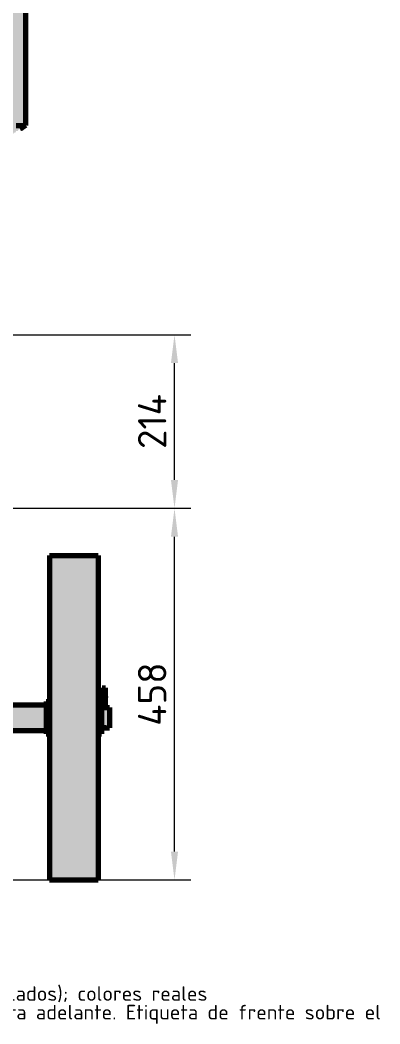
# Model space of a CAD drawing. Header units: millimetres. Extents: x 0 to 2382, y 0 to 420.
# Drawn here: x 2199.5 to 2243.8, y 211.3 to 335 of the extents above; entities that cross this region are included whole.
import ezdxf
from ezdxf.enums import TextEntityAlignment as Align

# ---------------------------------------------------------------- set-up
doc = ezdxf.new("R2010")
doc.units = ezdxf.units.MM
for name, color, linetype, lineweight in [('01-VISIBLE', 7, 'CONTINUOUS', 70), ('04-COTA', 3, 'CONTINUOUS', 18), ('06-TEXTO', 7, 'CONTINUOUS', 25), ('13-GRAFICA', 30, 'CONTINUOUS', 18)]:
    doc.layers.add(name, color=color, linetype=linetype, lineweight=lineweight)
doc.styles.add('ISO3098', font='isocpeur.ttf')
doc.dimstyles.new('FLAMA-IRAM', dxfattribs={"dimtxt": 3.5, "dimasz": 3.5, "dimexe": 2, "dimexo": 1.5, "dimgap": 1, "dimtad": 1, "dimdec": 1, "dimtxsty": 'ISO3098', "dimblk": 'IRAM_FLECHA', "dimblk1": 'IRAM_FLECHA', "dimblk2": 'IRAM_FLECHA', "dimcen": 2.5, "dimclrd": 256, "dimclre": 256, "dimclrt": 256, "dimazin": 3, "dimtfac": 1, "dimtmove": 0, "dimatfit": 3, "dimlwd": 18, "dimlwe": 18})

# ---------------------------------------------------------------- blocks, each defined once
blk = doc.blocks.new('IRAM_FLECHA')
blk.add_solid([(0, 0), (-1, 0.125), (-1, -0.125)])

msp = doc.modelspace()

# ---------------------------------------------------------------- hatches: boundary and pattern name
at = {"layer": '13-GRAFICA', "true_color": 0xb21820}
h = msp.add_hatch(color=7, dxfattribs=at)
h.dxf.hatch_style = 1
h.paths.add_polyline_path([(2155.9, 321.9), (2155.9, 355.8), (2156, 355.8), (2156, 356.5), (2156.1, 356.5), (2156.1, 357.3), (2156.2, 357.3), (2156.2, 357.6), (2156.3, 357.6), (2156.4, 358.1), (2156.5, 358.1), (2156.5, 358.3), (2156.6, 358.3), (2156.6, 358.6), (2156.7, 358.6), (2156.7, 358.8), (2156.8, 358.8), (2156.8, 359), (2156.9, 359), (2157, 359.5), (2157.1, 359.5), (2157.2, 359.8), (2157.5, 360), (2157.5, 360.2), (2157.7, 360.3), (2157.7, 360.5), (2158, 360.7), (2158, 360.9), (2158.2, 361), (2158.2, 361.2), (2158.3, 361.2), (2158.6, 361.6), (2158.8, 361.6), (2159.4, 362.3), (2159.6, 362.3), (2160.1, 362.9), (2160.7, 363.1), (2160.8, 363.3), (2161, 363.3), (2161, 363.4), (2161.2, 363.4), (2161.2, 363.5), (2161.8, 363.7), (2161.9, 363.9), (2162.1, 363.9), (2162.1, 364), (2162.3, 364), (2162.3, 364.1), (2162.7, 364.1), (2162.7, 364.2), (2163, 364.2), (2163, 364.3), (2163.3, 364.3), (2163.3, 364.4), (2163.6, 364.4), (2163.6, 364.5), (2164, 364.5), (2164, 364.6), (2164.3, 364.6), (2164.3, 364.7), (2164.6, 364.7), (2164.6, 364.8), (2165.6, 364.8), (2165.6, 364.9), (2166.6, 364.9), (2166.6, 365), (2189.4, 365), (2189.4, 364.9), (2191.4, 364.8), (2191.4, 364.7), (2191.7, 364.7), (2191.7, 364.6), (2192, 364.6), (2192, 364.5), (2192.4, 364.5), (2192.4, 364.4), (2192.7, 364.4), (2192.7, 364.3), (2193, 364.3), (2193, 364.2), (2193.3, 364.2), (2193.3, 364.1), (2193.7, 364.1), (2193.7, 364), (2194.1, 363.9), (2194.2, 363.7), (2194.4, 363.7), (2194.4, 363.6), (2194.6, 363.6), (2194.6, 363.5), (2195.2, 363.3), (2195.3, 363.1), (2195.9, 362.9), (2196.4, 362.3), (2196.6, 362.3), (2197.2, 361.6), (2197.4, 361.6), (2197.4, 361.5), (2197.8, 361.2), (2197.8, 361), (2198, 360.9), (2198, 360.7), (2198.3, 360.5), (2198.3, 360.3), (2198.5, 360.2), (2198.5, 360), (2198.6, 360), (2198.6, 359.9), (2198.8, 359.8), (2198.8, 359.6), (2199, 359.5), (2199.1, 359), (2199.2, 359), (2199.2, 358.8), (2199.3, 358.8), (2199.3, 358.6), (2199.4, 358.6), (2199.4, 358.3), (2199.5, 358.3), (2199.6, 357.8), (2199.7, 357.8), (2199.8, 357.3), (2199.9, 357.3), (2199.9, 356.5), (2200, 356.5), (2200, 355.8), (2200.1, 355.8), (2200.1, 321.9), (2199.9, 321.9), (2199.8, 321.7), (2199.6, 321.7), (2199.5, 321.5), (2199.3, 321.5), (2199.2, 321.3), (2199, 321.3), (2198.9, 321.1), (2198.7, 321.1), (2198.6, 320.9), (2198.4, 320.9), (2198.3, 320.7), (2198.1, 320.7), (2198.1, 320.6), (2197.9, 320.5), (2197.9, 314.5), (2197.5, 314.5), (2197.5, 321.1), (2197.6, 321.1), (2197.6, 355.5), (2197.5, 355.5), (2197.4, 356.8), (2197.3, 356.8), (2197.3, 357), (2197.2, 357), (2197.2, 357.3), (2197.1, 357.3), (2197.1, 357.5), (2197, 357.5), (2197, 357.8), (2196.9, 357.8), (2196.7, 358.4), (2196.5, 358.5), (2196.5, 358.7), (2196.4, 358.7), (2196.4, 358.8), (2196.2, 358.9), (2196.2, 359.1), (2195.9, 359.3), (2195.9, 359.5), (2195.8, 359.5), (2195.3, 360.1), (2195.1, 360.1), (2194.6, 360.7), (2194.4, 360.7), (2194.3, 360.9), (2194.1, 360.9), (2194.1, 361), (2193.5, 361.2), (2193.4, 361.4), (2193.2, 361.4), (2193.2, 361.5), (2193, 361.5), (2193, 361.6), (2192.8, 361.6), (2192.8, 361.7), (2192.6, 361.7), (2192.6, 361.8), (2192.2, 361.8), (2192.2, 361.9), (2191.9, 361.9), (2191.9, 362), (2191.6, 362), (2191.6, 362.1), (2191.2, 362.1), (2191.2, 362.2), (2190.9, 362.2), (2190.9, 362.3), (2189, 362.4), (2189, 362.5), (2167, 362.5), (2167, 362.4), (2165.1, 362.3), (2165.1, 362.2), (2164.4, 362.1), (2164.4, 362), (2164.1, 362), (2164.1, 361.9), (2163.8, 361.9), (2163.8, 361.8), (2163.4, 361.8), (2163.4, 361.7), (2163.2, 361.7), (2163.2, 361.6), (2162.6, 361.4), (2162.5, 361.2), (2162.3, 361.2), (2162.3, 361.1), (2161.7, 360.9), (2161.7, 360.8), (2161.4, 360.7), (2160.9, 360.1), (2160.7, 360.1), (2160.7, 360), (2160.1, 359.5), (2160.1, 359.3), (2159.8, 359.1), (2159.8, 358.9), (2159.5, 358.7), (2159.5, 358.5), (2159.3, 358.4), (2159.3, 358.2), (2159.2, 358.2), (2159.2, 358), (2159.1, 358), (2159.1, 357.8), (2159, 357.8), (2159, 357.5), (2158.9, 357.5), (2158.9, 357.3), (2158.8, 357.3), (2158.8, 357), (2158.7, 357), (2158.7, 356.8), (2158.6, 356.8), (2158.5, 355.5), (2158.4, 355.5), (2158.4, 321.1), (2158.5, 321.1), (2158.5, 314.5), (2158.1, 314.5), (2158.1, 320.5), (2158, 320.5), (2157.9, 320.7), (2157.7, 320.7), (2157.6, 320.9), (2157.4, 320.9), (2157.3, 321.1), (2157.1, 321.1), (2157, 321.3), (2156.8, 321.3), (2156.7, 321.5), (2156.5, 321.5), (2156.4, 321.7), (2156.2, 321.7), (2156.1, 321.9)])
at = {"layer": '13-GRAFICA', "true_color": 0x202020}
h = msp.add_hatch(color=7, dxfattribs=at)
h.dxf.hatch_style = 1
h.paths.add_polyline_path([(2203.1, 229), (2203.1, 269), (2209.1, 269), (2209.1, 229)])
at = {"layer": '13-GRAFICA', "true_color": 0xb21820}
h = msp.add_hatch(color=7, dxfattribs=at)
h.dxf.hatch_style = 1
h.paths.add_polyline_path([(2210, 250.3), (2209.6, 250.3), (2209.6, 252.7), (2210, 252.7)])
h = msp.add_hatch(color=7, dxfattribs=at)
h.dxf.hatch_style = 1
h.paths.add_polyline_path([(2153.3, 247.4), (2153.3, 250.6), (2202.7, 250.6), (2202.7, 247.4)])
at = {"layer": '13-GRAFICA', "true_color": 0x787a80}
h = msp.add_hatch(color=7, dxfattribs=at)
h.dxf.hatch_style = 1
h.paths.add_polyline_path([(2203.1, 251), (2203.1, 247), (2202.7, 247), (2202.7, 251)])
h = msp.add_hatch(color=7, dxfattribs=at)
h.dxf.hatch_style = 1
h.paths.add_polyline_path([(2209.5, 251), (2209.5, 247), (2209.1, 247), (2209.1, 251)])
h = msp.add_hatch(color=7, dxfattribs=at)
h.dxf.hatch_style = 1
h.paths.add_polyline_path([(2209.5, 250.3), (2210.5, 250.3), (2210.5, 247.7), (2209.5, 247.7)])

# ---------------------------------------------------------------- linework, layer by layer
at = {"layer": '01-VISIBLE'}
for p, q in [((2200.14, 345.462), (2200.14, 322)), ((2203.1, 269), (2209.1, 269)), ((2209.6, 251.55), (2209.6, 252.67)), ((2210, 251.55), (2210, 252.67)), ((2153.3, 250.588), (2202.7, 250.588)), ((2202.7, 251), (2203.1, 251)), ((2209.1, 251), (2209.5, 251)), ((2209.5, 250.27), (2209.57, 250.27)), ((2209.6, 250.265), (2209.6, 250.59)), ((2210, 250.265), (2210, 250.59)), ((2210.03, 250.27), (2210.5, 250.27)), ((2209.5, 247.73), (2209.57, 247.73)), ((2210.03, 247.73), (2210.5, 247.73)), ((2153.3, 247.412), (2202.7, 247.412)), ((2202.7, 247), (2203.1, 247)), ((2209.1, 247), (2209.5, 247)), ((2203.1, 229), (2209.1, 229))]:
    msp.add_line(p, q, dxfattribs=at)
for points in [[(2198.996, 322), (2199.048, 322), (2199.1, 322), (2199.152, 322), (2199.204, 322), (2199.256, 322), (2199.308, 322), (2199.36, 322), (2199.412, 322), (2199.464, 322), (2199.516, 322), (2199.568, 322), (2199.62, 322), (2199.672, 322), (2199.724, 322), (2199.776, 322), (2199.828, 322), (2199.88, 322), (2199.932, 322), (2199.984, 322), (2200.036, 322), (2200.088, 322), (2200.14, 322)], [(2200.14, 322), (2200.098, 321.972), (2200.056, 321.943), (2200.014, 321.915), (2199.972, 321.887), (2199.931, 321.858), (2199.889, 321.83), (2199.847, 321.802), (2199.805, 321.774), (2199.763, 321.745), (2199.721, 321.717), (2199.679, 321.689), (2199.637, 321.66), (2199.595, 321.632), (2199.554, 321.604), (2199.512, 321.575), (2199.47, 321.547)], [(2203.1, 269), (2203.1, 268.9), (2203.1, 268.8), (2203.1, 268.7), (2203.1, 268.6), (2203.1, 268.5), (2203.1, 268.4), (2203.1, 268.3), (2203.1, 268.2), (2203.1, 268.1), (2203.1, 268), (2203.1, 267.9), (2203.1, 267.8), (2203.1, 267.7), (2203.1, 267.6), (2203.1, 267.5), (2203.1, 267.4), (2203.1, 267.3), (2203.1, 267.2), (2203.1, 267.1), (2203.1, 267), (2203.1, 266.9), (2203.1, 266.8), (2203.1, 266.7), (2203.1, 266.6), (2203.1, 266.5), (2203.1, 266.4), (2203.1, 266.3), (2203.1, 266.2), (2203.1, 266.1), (2203.1, 266), (2203.1, 265.9), (2203.1, 265.8), (2203.1, 265.7), (2203.1, 265.6), (2203.1, 265.5), (2203.1, 265.4), (2203.1, 265.3), (2203.1, 265.2), (2203.1, 265.1), (2203.1, 265), (2203.1, 264.9), (2203.1, 264.8), (2203.1, 264.7), (2203.1, 264.6), (2203.1, 264.5), (2203.1, 264.4), (2203.1, 264.3), (2203.1, 264.2), (2203.1, 264.1), (2203.1, 264), (2203.1, 263.9), (2203.1, 263.8), (2203.1, 263.7), (2203.1, 263.6), (2203.1, 263.5), (2203.1, 263.4), (2203.1, 263.3), (2203.1, 263.2), (2203.1, 263.1), (2203.1, 263), (2203.1, 262.9), (2203.1, 262.8), (2203.1, 262.7), (2203.1, 262.6), (2203.1, 262.5), (2203.1, 262.4), (2203.1, 262.3), (2203.1, 262.2), (2203.1, 262.1), (2203.1, 262), (2203.1, 261.9), (2203.1, 261.8), (2203.1, 261.7), (2203.1, 261.6), (2203.1, 261.5), (2203.1, 261.4), (2203.1, 261.3), (2203.1, 261.2), (2203.1, 261.1), (2203.1, 261), (2203.1, 260.9), (2203.1, 260.8), (2203.1, 260.7), (2203.1, 260.6), (2203.1, 260.5), (2203.1, 260.4), (2203.1, 260.3), (2203.1, 260.2), (2203.1, 260.1), (2203.1, 260), (2203.1, 259.9), (2203.1, 259.8), (2203.1, 259.7), (2203.1, 259.6), (2203.1, 259.5), (2203.1, 259.4), (2203.1, 259.3), (2203.1, 259.2), (2203.1, 259.1), (2203.1, 259), (2203.1, 258.9), (2203.1, 258.8), (2203.1, 258.7), (2203.1, 258.6), (2203.1, 258.5), (2203.1, 258.4), (2203.1, 258.3), (2203.1, 258.2), (2203.1, 258.1), (2203.1, 258), (2203.1, 257.9), (2203.1, 257.8), (2203.1, 257.7), (2203.1, 257.6), (2203.1, 257.5), (2203.1, 257.4), (2203.1, 257.3), (2203.1, 257.2), (2203.1, 257.1), (2203.1, 257), (2203.1, 256.9), (2203.1, 256.8), (2203.1, 256.7), (2203.1, 256.6), (2203.1, 256.5), (2203.1, 256.4), (2203.1, 256.3), (2203.1, 256.2), (2203.1, 256.1), (2203.1, 256), (2203.1, 255.9), (2203.1, 255.8), (2203.1, 255.7), (2203.1, 255.6), (2203.1, 255.5), (2203.1, 255.4), (2203.1, 255.3), (2203.1, 255.2), (2203.1, 255.1), (2203.1, 255), (2203.1, 254.9), (2203.1, 254.8), (2203.1, 254.7), (2203.1, 254.6), (2203.1, 254.5), (2203.1, 254.4), (2203.1, 254.3), (2203.1, 254.2), (2203.1, 254.1), (2203.1, 254), (2203.1, 253.9), (2203.1, 253.8), (2203.1, 253.7), (2203.1, 253.6), (2203.1, 253.5), (2203.1, 253.4), (2203.1, 253.3), (2203.1, 253.2), (2203.1, 253.1), (2203.1, 253), (2203.1, 252.9), (2203.1, 252.8), (2203.1, 252.7), (2203.1, 252.6), (2203.1, 252.5), (2203.1, 252.4), (2203.1, 252.3), (2203.1, 252.2), (2203.1, 252.1), (2203.1, 252), (2203.1, 251.9), (2203.1, 251.8), (2203.1, 251.7), (2203.1, 251.6), (2203.1, 251.5), (2203.1, 251.4), (2203.1, 251.3), (2203.1, 251.2), (2203.1, 251.1), (2203.1, 251), (2203.1, 250.9), (2203.1, 250.8), (2203.1, 250.7), (2203.1, 250.6), (2203.1, 250.5), (2203.1, 250.4), (2203.1, 250.3), (2203.1, 250.2), (2203.1, 250.1), (2203.1, 250), (2203.1, 249.9), (2203.1, 249.8), (2203.1, 249.7), (2203.1, 249.6), (2203.1, 249.5), (2203.1, 249.4), (2203.1, 249.3), (2203.1, 249.2), (2203.1, 249.1), (2203.1, 249), (2203.1, 248.9), (2203.1, 248.8), (2203.1, 248.7), (2203.1, 248.6), (2203.1, 248.5), (2203.1, 248.4), (2203.1, 248.3), (2203.1, 248.2), (2203.1, 248.1), (2203.1, 248), (2203.1, 247.9), (2203.1, 247.8), (2203.1, 247.7), (2203.1, 247.6), (2203.1, 247.5), (2203.1, 247.4), (2203.1, 247.3), (2203.1, 247.2), (2203.1, 247.1), (2203.1, 247), (2203.1, 246.9), (2203.1, 246.8), (2203.1, 246.7), (2203.1, 246.6), (2203.1, 246.5), (2203.1, 246.4), (2203.1, 246.3), (2203.1, 246.2), (2203.1, 246.1), (2203.1, 246), (2203.1, 245.9), (2203.1, 245.8), (2203.1, 245.7), (2203.1, 245.6), (2203.1, 245.5), (2203.1, 245.4), (2203.1, 245.3), (2203.1, 245.2), (2203.1, 245.1), (2203.1, 245), (2203.1, 244.9), (2203.1, 244.8), (2203.1, 244.7), (2203.1, 244.6), (2203.1, 244.5), (2203.1, 244.4), (2203.1, 244.3), (2203.1, 244.2), (2203.1, 244.1), (2203.1, 244), (2203.1, 243.9), (2203.1, 243.8), (2203.1, 243.7), (2203.1, 243.6), (2203.1, 243.5), (2203.1, 243.4), (2203.1, 243.3), (2203.1, 243.2), (2203.1, 243.1), (2203.1, 243), (2203.1, 242.9), (2203.1, 242.8), (2203.1, 242.7), (2203.1, 242.6), (2203.1, 242.5), (2203.1, 242.4), (2203.1, 242.3), (2203.1, 242.2), (2203.1, 242.1), (2203.1, 242), (2203.1, 241.9), (2203.1, 241.8), (2203.1, 241.7), (2203.1, 241.6), (2203.1, 241.5), (2203.1, 241.4), (2203.1, 241.3), (2203.1, 241.2), (2203.1, 241.1), (2203.1, 241), (2203.1, 240.9), (2203.1, 240.8), (2203.1, 240.7), (2203.1, 240.6), (2203.1, 240.5), (2203.1, 240.4), (2203.1, 240.3), (2203.1, 240.2), (2203.1, 240.1), (2203.1, 240), (2203.1, 239.9), (2203.1, 239.8), (2203.1, 239.7), (2203.1, 239.6), (2203.1, 239.5), (2203.1, 239.4), (2203.1, 239.3), (2203.1, 239.2), (2203.1, 239.1), (2203.1, 239), (2203.1, 238.9), (2203.1, 238.8), (2203.1, 238.7), (2203.1, 238.6), (2203.1, 238.5), (2203.1, 238.4), (2203.1, 238.3), (2203.1, 238.2), (2203.1, 238.1), (2203.1, 238), (2203.1, 237.9), (2203.1, 237.8), (2203.1, 237.7), (2203.1, 237.6), (2203.1, 237.5), (2203.1, 237.4), (2203.1, 237.3), (2203.1, 237.2), (2203.1, 237.1), (2203.1, 237), (2203.1, 236.9), (2203.1, 236.8), (2203.1, 236.7), (2203.1, 236.6), (2203.1, 236.5), (2203.1, 236.4), (2203.1, 236.3), (2203.1, 236.2), (2203.1, 236.1), (2203.1, 236), (2203.1, 235.9), (2203.1, 235.8), (2203.1, 235.7), (2203.1, 235.6), (2203.1, 235.5), (2203.1, 235.4), (2203.1, 235.3), (2203.1, 235.2), (2203.1, 235.1), (2203.1, 235), (2203.1, 234.9), (2203.1, 234.8), (2203.1, 234.7), (2203.1, 234.6), (2203.1, 234.5), (2203.1, 234.4), (2203.1, 234.3), (2203.1, 234.2), (2203.1, 234.1), (2203.1, 234), (2203.1, 233.9), (2203.1, 233.8), (2203.1, 233.7), (2203.1, 233.6), (2203.1, 233.5), (2203.1, 233.4), (2203.1, 233.3), (2203.1, 233.2), (2203.1, 233.1), (2203.1, 233), (2203.1, 232.9), (2203.1, 232.8), (2203.1, 232.7), (2203.1, 232.6), (2203.1, 232.5), (2203.1, 232.4), (2203.1, 232.3), (2203.1, 232.2), (2203.1, 232.1), (2203.1, 232), (2203.1, 231.9), (2203.1, 231.8), (2203.1, 231.7), (2203.1, 231.6), (2203.1, 231.5), (2203.1, 231.4), (2203.1, 231.3), (2203.1, 231.2), (2203.1, 231.1), (2203.1, 231), (2203.1, 230.9), (2203.1, 230.8), (2203.1, 230.7), (2203.1, 230.6), (2203.1, 230.5), (2203.1, 230.4), (2203.1, 230.3), (2203.1, 230.2), (2203.1, 230.1), (2203.1, 230), (2203.1, 229.9), (2203.1, 229.8), (2203.1, 229.7), (2203.1, 229.6), (2203.1, 229.5), (2203.1, 229.4), (2203.1, 229.3), (2203.1, 229.2), (2203.1, 229.1), (2203.1, 229)], [(2209.1, 269), (2209.1, 268.9), (2209.1, 268.8), (2209.1, 268.7), (2209.1, 268.6), (2209.1, 268.5), (2209.1, 268.4), (2209.1, 268.3), (2209.1, 268.2), (2209.1, 268.1), (2209.1, 268), (2209.1, 267.9), (2209.1, 267.8), (2209.1, 267.7), (2209.1, 267.6), (2209.1, 267.5), (2209.1, 267.4), (2209.1, 267.3), (2209.1, 267.2), (2209.1, 267.1), (2209.1, 267), (2209.1, 266.9), (2209.1, 266.8), (2209.1, 266.7), (2209.1, 266.6), (2209.1, 266.5), (2209.1, 266.4), (2209.1, 266.3), (2209.1, 266.2), (2209.1, 266.1), (2209.1, 266), (2209.1, 265.9), (2209.1, 265.8), (2209.1, 265.7), (2209.1, 265.6), (2209.1, 265.5), (2209.1, 265.4), (2209.1, 265.3), (2209.1, 265.2), (2209.1, 265.1), (2209.1, 265), (2209.1, 264.9), (2209.1, 264.8), (2209.1, 264.7), (2209.1, 264.6), (2209.1, 264.5), (2209.1, 264.4), (2209.1, 264.3), (2209.1, 264.2), (2209.1, 264.1), (2209.1, 264), (2209.1, 263.9), (2209.1, 263.8), (2209.1, 263.7), (2209.1, 263.6), (2209.1, 263.5), (2209.1, 263.4), (2209.1, 263.3), (2209.1, 263.2), (2209.1, 263.1), (2209.1, 263), (2209.1, 262.9), (2209.1, 262.8), (2209.1, 262.7), (2209.1, 262.6), (2209.1, 262.5), (2209.1, 262.4), (2209.1, 262.3), (2209.1, 262.2), (2209.1, 262.1), (2209.1, 262), (2209.1, 261.9), (2209.1, 261.8), (2209.1, 261.7), (2209.1, 261.6), (2209.1, 261.5), (2209.1, 261.4), (2209.1, 261.3), (2209.1, 261.2), (2209.1, 261.1), (2209.1, 261), (2209.1, 260.9), (2209.1, 260.8), (2209.1, 260.7), (2209.1, 260.6), (2209.1, 260.5), (2209.1, 260.4), (2209.1, 260.3), (2209.1, 260.2), (2209.1, 260.1), (2209.1, 260), (2209.1, 259.9), (2209.1, 259.8), (2209.1, 259.7), (2209.1, 259.6), (2209.1, 259.5), (2209.1, 259.4), (2209.1, 259.3), (2209.1, 259.2), (2209.1, 259.1), (2209.1, 259), (2209.1, 258.9), (2209.1, 258.8), (2209.1, 258.7), (2209.1, 258.6), (2209.1, 258.5), (2209.1, 258.4), (2209.1, 258.3), (2209.1, 258.2), (2209.1, 258.1), (2209.1, 258), (2209.1, 257.9), (2209.1, 257.8), (2209.1, 257.7), (2209.1, 257.6), (2209.1, 257.5), (2209.1, 257.4), (2209.1, 257.3), (2209.1, 257.2), (2209.1, 257.1), (2209.1, 257), (2209.1, 256.9), (2209.1, 256.8), (2209.1, 256.7), (2209.1, 256.6), (2209.1, 256.5), (2209.1, 256.4), (2209.1, 256.3), (2209.1, 256.2), (2209.1, 256.1), (2209.1, 256), (2209.1, 255.9), (2209.1, 255.8), (2209.1, 255.7), (2209.1, 255.6), (2209.1, 255.5), (2209.1, 255.4), (2209.1, 255.3), (2209.1, 255.2), (2209.1, 255.1), (2209.1, 255), (2209.1, 254.9), (2209.1, 254.8), (2209.1, 254.7), (2209.1, 254.6), (2209.1, 254.5), (2209.1, 254.4), (2209.1, 254.3), (2209.1, 254.2), (2209.1, 254.1), (2209.1, 254), (2209.1, 253.9), (2209.1, 253.8), (2209.1, 253.7), (2209.1, 253.6), (2209.1, 253.5), (2209.1, 253.4), (2209.1, 253.3), (2209.1, 253.2), (2209.1, 253.1), (2209.1, 253), (2209.1, 252.9), (2209.1, 252.8), (2209.1, 252.7), (2209.1, 252.6), (2209.1, 252.5), (2209.1, 252.4), (2209.1, 252.3), (2209.1, 252.2), (2209.1, 252.1), (2209.1, 252), (2209.1, 251.9), (2209.1, 251.8), (2209.1, 251.7), (2209.1, 251.6), (2209.1, 251.5), (2209.1, 251.4), (2209.1, 251.3), (2209.1, 251.2), (2209.1, 251.1), (2209.1, 251), (2209.1, 250.9), (2209.1, 250.8), (2209.1, 250.7), (2209.1, 250.6), (2209.1, 250.5), (2209.1, 250.4), (2209.1, 250.3), (2209.1, 250.2), (2209.1, 250.1), (2209.1, 250), (2209.1, 249.9), (2209.1, 249.8), (2209.1, 249.7), (2209.1, 249.6), (2209.1, 249.5), (2209.1, 249.4), (2209.1, 249.3), (2209.1, 249.2), (2209.1, 249.1), (2209.1, 249), (2209.1, 248.9), (2209.1, 248.8), (2209.1, 248.7), (2209.1, 248.6), (2209.1, 248.5), (2209.1, 248.4), (2209.1, 248.3), (2209.1, 248.2), (2209.1, 248.1), (2209.1, 248), (2209.1, 247.9), (2209.1, 247.8), (2209.1, 247.7), (2209.1, 247.6), (2209.1, 247.5), (2209.1, 247.4), (2209.1, 247.3), (2209.1, 247.2), (2209.1, 247.1), (2209.1, 247), (2209.1, 246.9), (2209.1, 246.8), (2209.1, 246.7), (2209.1, 246.6), (2209.1, 246.5), (2209.1, 246.4), (2209.1, 246.3), (2209.1, 246.2), (2209.1, 246.1), (2209.1, 246), (2209.1, 245.9), (2209.1, 245.8), (2209.1, 245.7), (2209.1, 245.6), (2209.1, 245.5), (2209.1, 245.4), (2209.1, 245.3), (2209.1, 245.2), (2209.1, 245.1), (2209.1, 245), (2209.1, 244.9), (2209.1, 244.8), (2209.1, 244.7), (2209.1, 244.6), (2209.1, 244.5), (2209.1, 244.4), (2209.1, 244.3), (2209.1, 244.2), (2209.1, 244.1), (2209.1, 244), (2209.1, 243.9), (2209.1, 243.8), (2209.1, 243.7), (2209.1, 243.6), (2209.1, 243.5), (2209.1, 243.4), (2209.1, 243.3), (2209.1, 243.2), (2209.1, 243.1), (2209.1, 243), (2209.1, 242.9), (2209.1, 242.8), (2209.1, 242.7), (2209.1, 242.6), (2209.1, 242.5), (2209.1, 242.4), (2209.1, 242.3), (2209.1, 242.2), (2209.1, 242.1), (2209.1, 242), (2209.1, 241.9), (2209.1, 241.8), (2209.1, 241.7), (2209.1, 241.6), (2209.1, 241.5), (2209.1, 241.4), (2209.1, 241.3), (2209.1, 241.2), (2209.1, 241.1), (2209.1, 241), (2209.1, 240.9), (2209.1, 240.8), (2209.1, 240.7), (2209.1, 240.6), (2209.1, 240.5), (2209.1, 240.4), (2209.1, 240.3), (2209.1, 240.2), (2209.1, 240.1), (2209.1, 240), (2209.1, 239.9), (2209.1, 239.8), (2209.1, 239.7), (2209.1, 239.6), (2209.1, 239.5), (2209.1, 239.4), (2209.1, 239.3), (2209.1, 239.2), (2209.1, 239.1), (2209.1, 239), (2209.1, 238.9), (2209.1, 238.8), (2209.1, 238.7), (2209.1, 238.6), (2209.1, 238.5), (2209.1, 238.4), (2209.1, 238.3), (2209.1, 238.2), (2209.1, 238.1), (2209.1, 238), (2209.1, 237.9), (2209.1, 237.8), (2209.1, 237.7), (2209.1, 237.6), (2209.1, 237.5), (2209.1, 237.4), (2209.1, 237.3), (2209.1, 237.2), (2209.1, 237.1), (2209.1, 237), (2209.1, 236.9), (2209.1, 236.8), (2209.1, 236.7), (2209.1, 236.6), (2209.1, 236.5), (2209.1, 236.4), (2209.1, 236.3), (2209.1, 236.2), (2209.1, 236.1), (2209.1, 236), (2209.1, 235.9), (2209.1, 235.8), (2209.1, 235.7), (2209.1, 235.6), (2209.1, 235.5), (2209.1, 235.4), (2209.1, 235.3), (2209.1, 235.2), (2209.1, 235.1), (2209.1, 235), (2209.1, 234.9), (2209.1, 234.8), (2209.1, 234.7), (2209.1, 234.6), (2209.1, 234.5), (2209.1, 234.4), (2209.1, 234.3), (2209.1, 234.2), (2209.1, 234.1), (2209.1, 234), (2209.1, 233.9), (2209.1, 233.8), (2209.1, 233.7), (2209.1, 233.6), (2209.1, 233.5), (2209.1, 233.4), (2209.1, 233.3), (2209.1, 233.2), (2209.1, 233.1), (2209.1, 233), (2209.1, 232.9), (2209.1, 232.8), (2209.1, 232.7), (2209.1, 232.6), (2209.1, 232.5), (2209.1, 232.4), (2209.1, 232.3), (2209.1, 232.2), (2209.1, 232.1), (2209.1, 232), (2209.1, 231.9), (2209.1, 231.8), (2209.1, 231.7), (2209.1, 231.6), (2209.1, 231.5), (2209.1, 231.4), (2209.1, 231.3), (2209.1, 231.2), (2209.1, 231.1), (2209.1, 231), (2209.1, 230.9), (2209.1, 230.8), (2209.1, 230.7), (2209.1, 230.6), (2209.1, 230.5), (2209.1, 230.4), (2209.1, 230.3), (2209.1, 230.2), (2209.1, 230.1), (2209.1, 230), (2209.1, 229.9), (2209.1, 229.8), (2209.1, 229.7), (2209.1, 229.6), (2209.1, 229.5), (2209.1, 229.4), (2209.1, 229.3), (2209.1, 229.2), (2209.1, 229.1), (2209.1, 229)], [(2209.6, 252.67), (2209.65, 252.67), (2209.7, 252.67), (2209.75, 252.67), (2209.8, 252.67), (2209.85, 252.67), (2209.9, 252.67), (2209.95, 252.67), (2210, 252.67)], [(2209.6, 251.55), (2209.607, 251.598), (2209.628, 251.643), (2209.662, 251.678), (2209.704, 251.702), (2209.751, 251.715), (2209.8, 251.72)], [(2210, 251.55), (2209.994, 251.497), (2209.978, 251.447), (2209.954, 251.399), (2209.926, 251.355), (2209.891, 251.314), (2209.85, 251.281), (2209.8, 251.266), (2209.75, 251.281), (2209.709, 251.314), (2209.674, 251.355), (2209.646, 251.399), (2209.622, 251.447), (2209.606, 251.497), (2209.6, 251.55)], [(2209.6, 251.55), (2209.601, 251.527), (2209.605, 251.504), (2209.61, 251.482), (2209.617, 251.46), (2209.626, 251.439), (2209.636, 251.418)], [(2209.6, 251.55), (2209.6, 251.499), (2209.6, 251.449), (2209.6, 251.398), (2209.6, 251.348), (2209.6, 251.297), (2209.6, 251.247), (2209.6, 251.196), (2209.6, 251.146), (2209.6, 251.095), (2209.6, 251.045), (2209.6, 250.994), (2209.6, 250.944), (2209.6, 250.893), (2209.6, 250.843), (2209.6, 250.792), (2209.6, 250.742), (2209.6, 250.691), (2209.6, 250.641), (2209.6, 250.59)], [(2209.636, 251.417), (2209.636, 251.417), (2209.636, 251.417), (2209.636, 251.417), (2209.636, 251.417), (2209.636, 251.417), (2209.636, 251.417)], [(2209.642, 251.405), (2209.643, 251.404), (2209.644, 251.403), (2209.644, 251.402), (2209.645, 251.4), (2209.646, 251.399), (2209.646, 251.398)], [(2209.647, 251.397), (2209.647, 251.397), (2209.647, 251.397), (2209.647, 251.397), (2209.647, 251.397), (2209.647, 251.397), (2209.647, 251.397)], [(2209.655, 251.384), (2209.656, 251.382), (2209.658, 251.379), (2209.659, 251.377), (2209.66, 251.375), (2209.662, 251.372), (2209.663, 251.37)], [(2209.664, 251.37), (2209.664, 251.37), (2209.664, 251.37), (2209.664, 251.37), (2209.664, 251.37), (2209.664, 251.37), (2209.664, 251.37)], [(2209.664, 251.369), (2209.664, 251.369), (2209.665, 251.368), (2209.665, 251.368), (2209.665, 251.367), (2209.666, 251.367), (2209.666, 251.366)], [(2209.674, 251.355), (2209.676, 251.353), (2209.677, 251.351), (2209.678, 251.349), (2209.68, 251.348), (2209.681, 251.346), (2209.682, 251.344)], [(2209.688, 251.337), (2209.688, 251.337), (2209.689, 251.336), (2209.689, 251.336), (2209.689, 251.335), (2209.69, 251.335), (2209.69, 251.335)], [(2209.697, 251.327), (2209.698, 251.326), (2209.699, 251.325), (2209.7, 251.324), (2209.7, 251.323), (2209.701, 251.322), (2209.702, 251.321)], [(2209.711, 251.312), (2209.711, 251.312), (2209.711, 251.312), (2209.711, 251.312), (2209.711, 251.312), (2209.711, 251.312), (2209.711, 251.312)], [(2209.711, 251.312), (2209.711, 251.312), (2209.711, 251.312), (2209.711, 251.312), (2209.711, 251.312), (2209.711, 251.312), (2209.711, 251.312)], [(2209.711, 251.312), (2209.711, 251.312), (2209.711, 251.312), (2209.711, 251.312), (2209.711, 251.312), (2209.711, 251.312), (2209.711, 251.311)], [(2209.712, 251.311), (2209.712, 251.311), (2209.713, 251.31), (2209.713, 251.31), (2209.714, 251.309), (2209.714, 251.309), (2209.715, 251.308)], [(2209.718, 251.305), (2209.719, 251.305), (2209.719, 251.304), (2209.72, 251.303), (2209.721, 251.302), (2209.722, 251.302), (2209.722, 251.301)], [(2209.732, 251.293), (2209.732, 251.293), (2209.732, 251.293), (2209.732, 251.293), (2209.732, 251.293), (2209.732, 251.293), (2209.732, 251.293)], [(2209.732, 251.293), (2209.732, 251.293), (2209.732, 251.293), (2209.732, 251.293), (2209.732, 251.293), (2209.732, 251.293), (2209.732, 251.293)], [(2209.765, 251.274), (2209.765, 251.274), (2209.765, 251.274), (2209.765, 251.274), (2209.765, 251.274), (2209.765, 251.274), (2209.765, 251.274)], [(2209.765, 251.273), (2209.765, 251.273), (2209.765, 251.273), (2209.765, 251.273), (2209.765, 251.273), (2209.765, 251.273), (2209.765, 251.273)], [(2209.765, 251.273), (2209.765, 251.273), (2209.765, 251.273), (2209.765, 251.273), (2209.765, 251.273), (2209.765, 251.273), (2209.765, 251.273)], [(2209.766, 251.273), (2209.766, 251.273), (2209.766, 251.273), (2209.766, 251.273), (2209.766, 251.273), (2209.766, 251.273), (2209.766, 251.273)], [(2209.766, 251.273), (2209.766, 251.273), (2209.766, 251.273), (2209.766, 251.273), (2209.766, 251.273), (2209.766, 251.273), (2209.766, 251.273)], [(2209.766, 251.273), (2209.766, 251.273), (2209.766, 251.273), (2209.766, 251.273), (2209.766, 251.273), (2209.766, 251.273), (2209.766, 251.273)], [(2209.767, 251.273), (2209.767, 251.273), (2209.767, 251.273), (2209.767, 251.273), (2209.767, 251.273), (2209.767, 251.273), (2209.767, 251.273)], [(2209.787, 251.267), (2209.787, 251.267), (2209.787, 251.267), (2209.787, 251.267), (2209.787, 251.267), (2209.787, 251.267), (2209.787, 251.267)], [(2209.787, 251.267), (2209.787, 251.267), (2209.787, 251.267), (2209.787, 251.267), (2209.787, 251.267), (2209.787, 251.267), (2209.787, 251.267)], [(2209.787, 251.267), (2209.787, 251.267), (2209.787, 251.267), (2209.787, 251.267), (2209.787, 251.267), (2209.787, 251.267), (2209.787, 251.267)], [(2209.787, 251.267), (2209.787, 251.267), (2209.787, 251.267), (2209.787, 251.267), (2209.787, 251.267), (2209.787, 251.267), (2209.787, 251.267)], [(2209.787, 251.267), (2209.787, 251.267), (2209.787, 251.267), (2209.787, 251.267), (2209.787, 251.267), (2209.787, 251.267), (2209.787, 251.267)], [(2209.787, 251.267), (2209.787, 251.267), (2209.787, 251.267), (2209.787, 251.267), (2209.787, 251.267), (2209.787, 251.267), (2209.787, 251.267)], [(2209.787, 251.267), (2209.787, 251.267), (2209.787, 251.267), (2209.787, 251.267), (2209.787, 251.267), (2209.787, 251.267), (2209.787, 251.267)], [(2209.787, 251.267), (2209.787, 251.267), (2209.787, 251.267), (2209.787, 251.267), (2209.787, 251.267), (2209.787, 251.267), (2209.787, 251.267)], [(2209.788, 251.267), (2209.788, 251.267), (2209.788, 251.267), (2209.788, 251.267), (2209.788, 251.267), (2209.788, 251.267), (2209.788, 251.267)], [(2209.788, 251.267), (2209.788, 251.267), (2209.788, 251.267), (2209.788, 251.267), (2209.788, 251.267), (2209.788, 251.267), (2209.788, 251.267)], [(2209.788, 251.267), (2209.788, 251.267), (2209.788, 251.267), (2209.788, 251.267), (2209.788, 251.267), (2209.788, 251.267), (2209.788, 251.267)], [(2209.788, 251.267), (2209.788, 251.267), (2209.788, 251.267), (2209.788, 251.267), (2209.788, 251.267), (2209.788, 251.267), (2209.788, 251.267)], [(2209.788, 251.267), (2209.788, 251.267), (2209.788, 251.267), (2209.788, 251.267), (2209.788, 251.267), (2209.788, 251.267), (2209.788, 251.267)], [(2209.788, 251.267), (2209.788, 251.267), (2209.788, 251.267), (2209.788, 251.267), (2209.788, 251.267), (2209.788, 251.267), (2209.788, 251.267)], [(2209.788, 251.267), (2209.788, 251.267), (2209.788, 251.267), (2209.788, 251.267), (2209.788, 251.267), (2209.788, 251.267), (2209.788, 251.267)], [(2209.788, 251.267), (2209.788, 251.267), (2209.788, 251.267), (2209.788, 251.267), (2209.788, 251.267), (2209.788, 251.267), (2209.788, 251.267)], [(2209.788, 251.267), (2209.788, 251.267), (2209.788, 251.267), (2209.788, 251.267), (2209.788, 251.267), (2209.788, 251.267), (2209.788, 251.267)], [(2209.788, 251.267), (2209.788, 251.267), (2209.788, 251.267), (2209.788, 251.267), (2209.788, 251.267), (2209.788, 251.267), (2209.788, 251.267)], [(2209.789, 251.267), (2209.789, 251.267), (2209.789, 251.267), (2209.789, 251.267), (2209.789, 251.267), (2209.789, 251.267), (2209.789, 251.267)], [(2209.789, 251.267), (2209.789, 251.267), (2209.789, 251.267), (2209.789, 251.267), (2209.789, 251.267), (2209.789, 251.267), (2209.789, 251.267)], [(2209.789, 251.267), (2209.789, 251.267), (2209.789, 251.267), (2209.789, 251.267), (2209.789, 251.267), (2209.789, 251.267), (2209.789, 251.267)], [(2209.789, 251.267), (2209.789, 251.267), (2209.789, 251.267), (2209.789, 251.267), (2209.789, 251.267), (2209.789, 251.267), (2209.789, 251.267)], [(2209.789, 251.267), (2209.789, 251.267), (2209.789, 251.267), (2209.789, 251.267), (2209.789, 251.267), (2209.789, 251.267), (2209.789, 251.267)], [(2209.789, 251.267), (2209.789, 251.267), (2209.789, 251.267), (2209.789, 251.267), (2209.789, 251.267), (2209.789, 251.267), (2209.789, 251.267)], [(2209.789, 251.267), (2209.789, 251.267), (2209.789, 251.267), (2209.789, 251.267), (2209.789, 251.267), (2209.789, 251.267), (2209.789, 251.267)], [(2209.789, 251.267), (2209.789, 251.267), (2209.789, 251.267), (2209.789, 251.267), (2209.789, 251.267), (2209.789, 251.267), (2209.789, 251.267)], [(2209.789, 251.267), (2209.789, 251.267), (2209.789, 251.267), (2209.789, 251.267), (2209.789, 251.267), (2209.789, 251.267), (2209.789, 251.267)], [(2209.789, 251.267), (2209.789, 251.267), (2209.789, 251.267), (2209.789, 251.267), (2209.789, 251.267), (2209.789, 251.267), (2209.789, 251.267)], [(2209.79, 251.267), (2209.79, 251.267), (2209.79, 251.267), (2209.79, 251.267), (2209.79, 251.267), (2209.79, 251.267), (2209.79, 251.267)], [(2209.79, 251.267), (2209.79, 251.267), (2209.79, 251.267), (2209.79, 251.267), (2209.79, 251.267), (2209.79, 251.267), (2209.79, 251.267)], [(2209.79, 251.267), (2209.79, 251.267), (2209.79, 251.267), (2209.79, 251.267), (2209.79, 251.267), (2209.79, 251.267), (2209.79, 251.267)], [(2209.79, 251.267), (2209.79, 251.267), (2209.79, 251.267), (2209.79, 251.267), (2209.79, 251.267), (2209.79, 251.267), (2209.79, 251.267)], [(2209.79, 251.267), (2209.79, 251.267), (2209.79, 251.267), (2209.79, 251.267), (2209.79, 251.267), (2209.79, 251.267), (2209.79, 251.267)], [(2209.79, 251.267), (2209.79, 251.267), (2209.79, 251.267), (2209.79, 251.267), (2209.79, 251.267), (2209.79, 251.267), (2209.79, 251.267)], [(2209.8, 251.72), (2209.849, 251.715), (2209.896, 251.702), (2209.938, 251.678), (2209.972, 251.643), (2209.993, 251.598), (2210, 251.55)], [(2209.8, 251.266), (2209.8, 251.266), (2209.8, 251.266), (2209.8, 251.266), (2209.8, 251.266), (2209.8, 251.266), (2209.8, 251.266)], [(2209.8, 251.266), (2209.801, 251.266), (2209.802, 251.266), (2209.803, 251.266), (2209.804, 251.266), (2209.805, 251.266), (2209.805, 251.266)], [(2209.806, 251.266), (2209.807, 251.266), (2209.809, 251.266), (2209.81, 251.267), (2209.811, 251.267), (2209.813, 251.267), (2209.814, 251.267)], [(2209.823, 251.269), (2209.823, 251.269), (2209.823, 251.269), (2209.823, 251.269), (2209.823, 251.269), (2209.823, 251.269), (2209.823, 251.269)], [(2209.823, 251.269), (2209.823, 251.269), (2209.823, 251.269), (2209.823, 251.269), (2209.823, 251.269), (2209.823, 251.269), (2209.823, 251.269)], [(2209.823, 251.269), (2209.823, 251.269), (2209.823, 251.269), (2209.823, 251.269), (2209.823, 251.269), (2209.823, 251.269), (2209.823, 251.269)], [(2209.823, 251.269), (2209.823, 251.269), (2209.823, 251.269), (2209.823, 251.269), (2209.823, 251.269), (2209.823, 251.269), (2209.823, 251.269)], [(2209.823, 251.269), (2209.823, 251.269), (2209.823, 251.269), (2209.823, 251.269), (2209.823, 251.269), (2209.823, 251.269), (2209.823, 251.269)], [(2209.823, 251.269), (2209.823, 251.269), (2209.823, 251.269), (2209.823, 251.269), (2209.823, 251.269), (2209.823, 251.269), (2209.823, 251.269)], [(2209.823, 251.269), (2209.823, 251.269), (2209.823, 251.269), (2209.823, 251.269), (2209.823, 251.269), (2209.823, 251.269), (2209.823, 251.269)], [(2209.823, 251.269), (2209.823, 251.269), (2209.823, 251.269), (2209.823, 251.269), (2209.823, 251.269), (2209.823, 251.269), (2209.823, 251.269)], [(2209.824, 251.27), (2209.824, 251.27), (2209.824, 251.27), (2209.824, 251.27), (2209.824, 251.27), (2209.824, 251.27), (2209.824, 251.27)], [(2209.824, 251.27), (2209.824, 251.27), (2209.824, 251.27), (2209.824, 251.27), (2209.824, 251.27), (2209.824, 251.27), (2209.824, 251.27)], [(2209.824, 251.27), (2209.824, 251.27), (2209.824, 251.27), (2209.824, 251.27), (2209.824, 251.27), (2209.824, 251.27), (2209.824, 251.27)], [(2209.824, 251.269), (2209.824, 251.269), (2209.824, 251.269), (2209.824, 251.269), (2209.824, 251.269), (2209.824, 251.269), (2209.824, 251.269)], [(2209.824, 251.269), (2209.824, 251.269), (2209.824, 251.269), (2209.824, 251.269), (2209.824, 251.269), (2209.824, 251.269), (2209.824, 251.269)], [(2209.824, 251.269), (2209.824, 251.269), (2209.824, 251.269), (2209.824, 251.269), (2209.824, 251.269), (2209.824, 251.269), (2209.824, 251.269)], [(2209.824, 251.269), (2209.824, 251.269), (2209.824, 251.269), (2209.824, 251.269), (2209.824, 251.269), (2209.824, 251.269), (2209.824, 251.269)], [(2209.825, 251.27), (2209.825, 251.27), (2209.825, 251.27), (2209.825, 251.27), (2209.825, 251.27), (2209.825, 251.27), (2209.825, 251.27)], [(2209.825, 251.27), (2209.825, 251.27), (2209.825, 251.27), (2209.825, 251.27), (2209.825, 251.27), (2209.825, 251.27), (2209.825, 251.27)], [(2209.825, 251.27), (2209.825, 251.27), (2209.825, 251.27), (2209.825, 251.27), (2209.825, 251.27), (2209.825, 251.27), (2209.825, 251.27)], [(2209.825, 251.27), (2209.825, 251.27), (2209.825, 251.27), (2209.825, 251.27), (2209.825, 251.27), (2209.825, 251.27), (2209.825, 251.27)], [(2209.825, 251.27), (2209.825, 251.27), (2209.825, 251.27), (2209.825, 251.27), (2209.825, 251.27), (2209.825, 251.27), (2209.825, 251.27)], [(2209.843, 251.277), (2209.843, 251.277), (2209.843, 251.277), (2209.843, 251.277), (2209.843, 251.277), (2209.843, 251.277), (2209.843, 251.277)], [(2209.843, 251.277), (2209.843, 251.277), (2209.843, 251.277), (2209.843, 251.277), (2209.843, 251.277), (2209.843, 251.277), (2209.843, 251.277)], [(2209.843, 251.277), (2209.843, 251.277), (2209.843, 251.277), (2209.843, 251.277), (2209.843, 251.277), (2209.843, 251.277), (2209.843, 251.277)], [(2209.843, 251.277), (2209.843, 251.277), (2209.843, 251.277), (2209.843, 251.277), (2209.843, 251.277), (2209.843, 251.277), (2209.843, 251.277)], [(2209.844, 251.278), (2209.844, 251.278), (2209.844, 251.278), (2209.844, 251.278), (2209.844, 251.278), (2209.844, 251.278), (2209.844, 251.278)], [(2209.844, 251.278), (2209.844, 251.278), (2209.844, 251.278), (2209.844, 251.278), (2209.844, 251.278), (2209.844, 251.278), (2209.844, 251.278)], [(2209.844, 251.278), (2209.844, 251.278), (2209.844, 251.278), (2209.844, 251.278), (2209.844, 251.278), (2209.844, 251.278), (2209.844, 251.278)], [(2209.844, 251.278), (2209.844, 251.278), (2209.844, 251.278), (2209.844, 251.278), (2209.844, 251.278), (2209.844, 251.278), (2209.844, 251.278)], [(2209.844, 251.278), (2209.844, 251.278), (2209.844, 251.278), (2209.844, 251.278), (2209.844, 251.278), (2209.844, 251.278), (2209.844, 251.278)], [(2209.844, 251.278), (2209.844, 251.278), (2209.844, 251.278), (2209.844, 251.278), (2209.844, 251.278), (2209.844, 251.278), (2209.844, 251.278)], [(2209.844, 251.277), (2209.844, 251.277), (2209.844, 251.277), (2209.844, 251.277), (2209.844, 251.277), (2209.844, 251.277), (2209.844, 251.277)], [(2209.844, 251.277), (2209.844, 251.277), (2209.844, 251.277), (2209.844, 251.277), (2209.844, 251.277), (2209.844, 251.277), (2209.844, 251.277)], [(2209.845, 251.278), (2209.845, 251.278), (2209.845, 251.278), (2209.845, 251.278), (2209.845, 251.278), (2209.845, 251.278), (2209.845, 251.278)], [(2209.845, 251.278), (2209.845, 251.278), (2209.845, 251.278), (2209.845, 251.278), (2209.845, 251.278), (2209.845, 251.278), (2209.845, 251.278)], [(2209.845, 251.278), (2209.845, 251.278), (2209.845, 251.278), (2209.845, 251.278), (2209.845, 251.278), (2209.845, 251.278), (2209.845, 251.278)], [(2209.854, 251.283), (2209.855, 251.284), (2209.857, 251.285), (2209.858, 251.286), (2209.859, 251.287), (2209.861, 251.288), (2209.862, 251.289)], [(2209.854, 251.283), (2209.854, 251.283), (2209.854, 251.283), (2209.854, 251.283), (2209.854, 251.283), (2209.854, 251.283), (2209.854, 251.283)], [(2209.854, 251.283), (2209.854, 251.283), (2209.854, 251.283), (2209.854, 251.283), (2209.854, 251.283), (2209.854, 251.283), (2209.854, 251.283)], [(2209.854, 251.283), (2209.854, 251.283), (2209.854, 251.283), (2209.854, 251.283), (2209.854, 251.283), (2209.854, 251.283), (2209.854, 251.283)], [(2209.864, 251.29), (2209.865, 251.291), (2209.866, 251.291), (2209.866, 251.292), (2209.867, 251.293), (2209.868, 251.293), (2209.869, 251.294)], [(2209.875, 251.299), (2209.875, 251.299), (2209.876, 251.3), (2209.876, 251.3), (2209.877, 251.3), (2209.877, 251.301), (2209.877, 251.301)], [(2209.878, 251.302), (2209.879, 251.302), (2209.879, 251.303), (2209.88, 251.303), (2209.88, 251.304), (2209.881, 251.304), (2209.882, 251.305)], [(2209.886, 251.309), (2209.887, 251.31), (2209.887, 251.31), (2209.888, 251.311), (2209.889, 251.312), (2209.89, 251.312), (2209.89, 251.313)], [(2209.896, 251.318), (2209.896, 251.319), (2209.897, 251.32), (2209.898, 251.321), (2209.898, 251.322), (2209.899, 251.322), (2209.9, 251.323)], [(2209.901, 251.324), (2209.901, 251.325), (2209.902, 251.325), (2209.902, 251.325), (2209.902, 251.326), (2209.902, 251.326), (2209.903, 251.326)], [(2209.901, 251.324), (2209.901, 251.324), (2209.901, 251.324), (2209.901, 251.324), (2209.901, 251.324), (2209.901, 251.324), (2209.901, 251.324)], [(2209.909, 251.333), (2209.909, 251.334), (2209.909, 251.334), (2209.91, 251.335), (2209.91, 251.335), (2209.911, 251.336), (2209.911, 251.336)], [(2209.915, 251.341), (2209.916, 251.342), (2209.917, 251.343), (2209.918, 251.345), (2209.919, 251.346), (2209.92, 251.347), (2209.921, 251.348)], [(2209.948, 251.388), (2209.948, 251.388), (2209.948, 251.388), (2209.948, 251.388), (2209.948, 251.388), (2209.948, 251.388), (2209.948, 251.388)], [(2209.95, 251.392), (2209.95, 251.392), (2209.951, 251.393), (2209.951, 251.394), (2209.951, 251.394), (2209.952, 251.395), (2209.952, 251.395)], [(2210, 250.59), (2210, 250.641), (2210, 250.691), (2210, 250.742), (2210, 250.792), (2210, 250.843), (2210, 250.893), (2210, 250.944), (2210, 250.994), (2210, 251.045), (2210, 251.095), (2210, 251.146), (2210, 251.196), (2210, 251.247), (2210, 251.297), (2210, 251.348), (2210, 251.398), (2210, 251.449), (2210, 251.499), (2210, 251.55)], [(2210, 250.59), (2210, 250.641), (2210, 250.691), (2210, 250.742), (2210, 250.792), (2210, 250.843), (2210, 250.893), (2210, 250.944), (2210, 250.994), (2210, 251.045), (2210, 251.095), (2210, 251.146), (2210, 251.196), (2210, 251.247), (2210, 251.297), (2210, 251.348), (2210, 251.398), (2210, 251.449), (2210, 251.499), (2210, 251.55)], [(2202.7, 251), (2202.7, 250.95), (2202.7, 250.9), (2202.7, 250.85), (2202.7, 250.8), (2202.7, 250.75), (2202.7, 250.7), (2202.7, 250.65), (2202.7, 250.6), (2202.7, 250.55), (2202.7, 250.5), (2202.7, 250.45), (2202.7, 250.4), (2202.7, 250.35), (2202.7, 250.3), (2202.7, 250.25), (2202.7, 250.2), (2202.7, 250.15), (2202.7, 250.1), (2202.7, 250.05), (2202.7, 250), (2202.7, 249.95), (2202.7, 249.9), (2202.7, 249.85), (2202.7, 249.8), (2202.7, 249.75), (2202.7, 249.7), (2202.7, 249.65), (2202.7, 249.6), (2202.7, 249.55), (2202.7, 249.5), (2202.7, 249.45), (2202.7, 249.4), (2202.7, 249.35), (2202.7, 249.3), (2202.7, 249.25), (2202.7, 249.2), (2202.7, 249.15), (2202.7, 249.1), (2202.7, 249.05), (2202.7, 249), (2202.7, 248.95), (2202.7, 248.9), (2202.7, 248.85), (2202.7, 248.8), (2202.7, 248.75), (2202.7, 248.7), (2202.7, 248.65), (2202.7, 248.6), (2202.7, 248.55), (2202.7, 248.5), (2202.7, 248.45), (2202.7, 248.4), (2202.7, 248.35), (2202.7, 248.3), (2202.7, 248.25), (2202.7, 248.2), (2202.7, 248.15), (2202.7, 248.1), (2202.7, 248.05), (2202.7, 248), (2202.7, 247.95), (2202.7, 247.9), (2202.7, 247.85), (2202.7, 247.8), (2202.7, 247.75), (2202.7, 247.7), (2202.7, 247.65), (2202.7, 247.6), (2202.7, 247.55), (2202.7, 247.5), (2202.7, 247.45), (2202.7, 247.4), (2202.7, 247.35), (2202.7, 247.3), (2202.7, 247.25), (2202.7, 247.2), (2202.7, 247.15), (2202.7, 247.1), (2202.7, 247.05), (2202.7, 247)], [(2209.5, 251), (2209.5, 250.95), (2209.5, 250.9), (2209.5, 250.85), (2209.5, 250.8), (2209.5, 250.75), (2209.5, 250.7), (2209.5, 250.65), (2209.5, 250.6), (2209.5, 250.55), (2209.5, 250.5), (2209.5, 250.45), (2209.5, 250.4), (2209.5, 250.35), (2209.5, 250.3), (2209.5, 250.25), (2209.5, 250.2), (2209.5, 250.15), (2209.5, 250.1), (2209.5, 250.05), (2209.5, 250), (2209.5, 249.95), (2209.5, 249.9), (2209.5, 249.85), (2209.5, 249.8), (2209.5, 249.75), (2209.5, 249.7), (2209.5, 249.65), (2209.5, 249.6), (2209.5, 249.55), (2209.5, 249.5), (2209.5, 249.45), (2209.5, 249.4), (2209.5, 249.35), (2209.5, 249.3), (2209.5, 249.25), (2209.5, 249.2), (2209.5, 249.15), (2209.5, 249.1), (2209.5, 249.05), (2209.5, 249), (2209.5, 248.95), (2209.5, 248.9), (2209.5, 248.85), (2209.5, 248.8), (2209.5, 248.75), (2209.5, 248.7), (2209.5, 248.65), (2209.5, 248.6), (2209.5, 248.55), (2209.5, 248.5), (2209.5, 248.45), (2209.5, 248.4), (2209.5, 248.35), (2209.5, 248.3), (2209.5, 248.25), (2209.5, 248.2), (2209.5, 248.15), (2209.5, 248.1), (2209.5, 248.05), (2209.5, 248), (2209.5, 247.95), (2209.5, 247.9), (2209.5, 247.85), (2209.5, 247.8), (2209.5, 247.75), (2209.5, 247.7), (2209.5, 247.65), (2209.5, 247.6), (2209.5, 247.55), (2209.5, 247.5), (2209.5, 247.45), (2209.5, 247.4), (2209.5, 247.35), (2209.5, 247.3), (2209.5, 247.25), (2209.5, 247.2), (2209.5, 247.15), (2209.5, 247.1), (2209.5, 247.05), (2209.5, 247)], [(2209.6, 250.265), (2209.595, 250.266), (2209.59, 250.267), (2209.585, 250.267), (2209.58, 250.268), (2209.575, 250.269), (2209.57, 250.27)], [(2209.57, 250.27), (2209.621, 250.262), (2209.672, 250.256), (2209.723, 250.251), (2209.774, 250.249), (2209.826, 250.249), (2209.877, 250.251), (2209.928, 250.256), (2209.979, 250.262), (2210.03, 250.27)], [(2209.6, 250.59), (2209.6, 250.59), (2209.6, 250.59), (2209.6, 250.59), (2209.6, 250.59), (2209.6, 250.59), (2209.6, 250.59)], [(2209.8, 250.42), (2209.751, 250.425), (2209.704, 250.438), (2209.662, 250.462), (2209.628, 250.497), (2209.607, 250.542), (2209.6, 250.59)], [(2209.8, 250.42), (2209.849, 250.425), (2209.896, 250.438), (2209.938, 250.462), (2209.972, 250.497), (2209.993, 250.542), (2210, 250.59)], [(2210, 250.59), (2210, 250.59), (2210, 250.59), (2210, 250.59), (2210, 250.59), (2210, 250.59), (2210, 250.59)], [(2210.03, 250.27), (2210.025, 250.269), (2210.02, 250.268), (2210.015, 250.267), (2210.01, 250.267), (2210.005, 250.266), (2210, 250.265)], [(2210.5, 250.27), (2210.5, 250.219), (2210.5, 250.168), (2210.5, 250.118), (2210.5, 250.067), (2210.5, 250.016), (2210.5, 249.965), (2210.5, 249.914), (2210.5, 249.864), (2210.5, 249.813), (2210.5, 249.762), (2210.5, 249.711), (2210.5, 249.66), (2210.5, 249.61), (2210.5, 249.559), (2210.5, 249.508), (2210.5, 249.457), (2210.5, 249.406), (2210.5, 249.356), (2210.5, 249.305), (2210.5, 249.254), (2210.5, 249.203), (2210.5, 249.152), (2210.5, 249.102), (2210.5, 249.051), (2210.5, 249), (2210.5, 248.949), (2210.5, 248.898), (2210.5, 248.848), (2210.5, 248.797), (2210.5, 248.746), (2210.5, 248.695), (2210.5, 248.644), (2210.5, 248.594), (2210.5, 248.543), (2210.5, 248.492), (2210.5, 248.441), (2210.5, 248.39), (2210.5, 248.34), (2210.5, 248.289), (2210.5, 248.238), (2210.5, 248.187), (2210.5, 248.136), (2210.5, 248.086), (2210.5, 248.035), (2210.5, 247.984), (2210.5, 247.933), (2210.5, 247.882), (2210.5, 247.832), (2210.5, 247.781), (2210.5, 247.73)], [(2209.57, 247.73), (2209.621, 247.738), (2209.672, 247.744), (2209.723, 247.749), (2209.774, 247.751), (2209.826, 247.751), (2209.877, 247.749), (2209.928, 247.744), (2209.979, 247.738), (2210.03, 247.73)], [(2209.625, 247.739), (2209.616, 247.738), (2209.607, 247.736), (2209.598, 247.735), (2209.588, 247.733), (2209.579, 247.732), (2209.57, 247.73)], [(2209.655, 247.743), (2209.65, 247.742), (2209.645, 247.741), (2209.64, 247.741), (2209.635, 247.74), (2209.63, 247.74), (2209.626, 247.739)], [(2209.804, 247.751), (2209.779, 247.751), (2209.754, 247.75), (2209.729, 247.749), (2209.705, 247.747), (2209.68, 247.745), (2209.655, 247.743)], [(2210.03, 247.73), (2209.994, 247.736), (2209.959, 247.741), (2209.923, 247.745), (2209.887, 247.748), (2209.851, 247.75), (2209.815, 247.751)]]:
    msp.add_lwpolyline(points, dxfattribs=at)

# ---------------------------------------------------------------- texts
at = {"layer": '06-TEXTO', "style": 'ISO3098'}
for s, p in [('cuerda 316 = panel central (arco 108° = 368 mm desarrollados); colores reales', (2178, 215)), ('Carro: etiqueta del lado de la manija, hacia el operador; manga, flejes y pata adelante. Etiqueta de frente sobre el', (2178, 212.7))]:
    msp.add_text(s, height=1.8, dxfattribs=at).set_placement(p, align=Align.MIDDLE_CENTER)

# ---------------------------------------------------------------- dimensions: what is measured, and where the dimension line sits
at = {"layer": '04-COTA'}
for base, p1, p2 in [((2218.5, 274.799), (2193.776, 274.799), (2193.776, 296.201)), ((2218.5, 229), (2193.776, 229), (2193.776, 274.799))]:
    msp.add_linear_dim(base=base, p1=p1, p2=p2, angle=90, dimstyle='FLAMA-IRAM', override={"dimlfac": 10}, dxfattribs=at).render()

doc.saveas('drawing.dxf')
